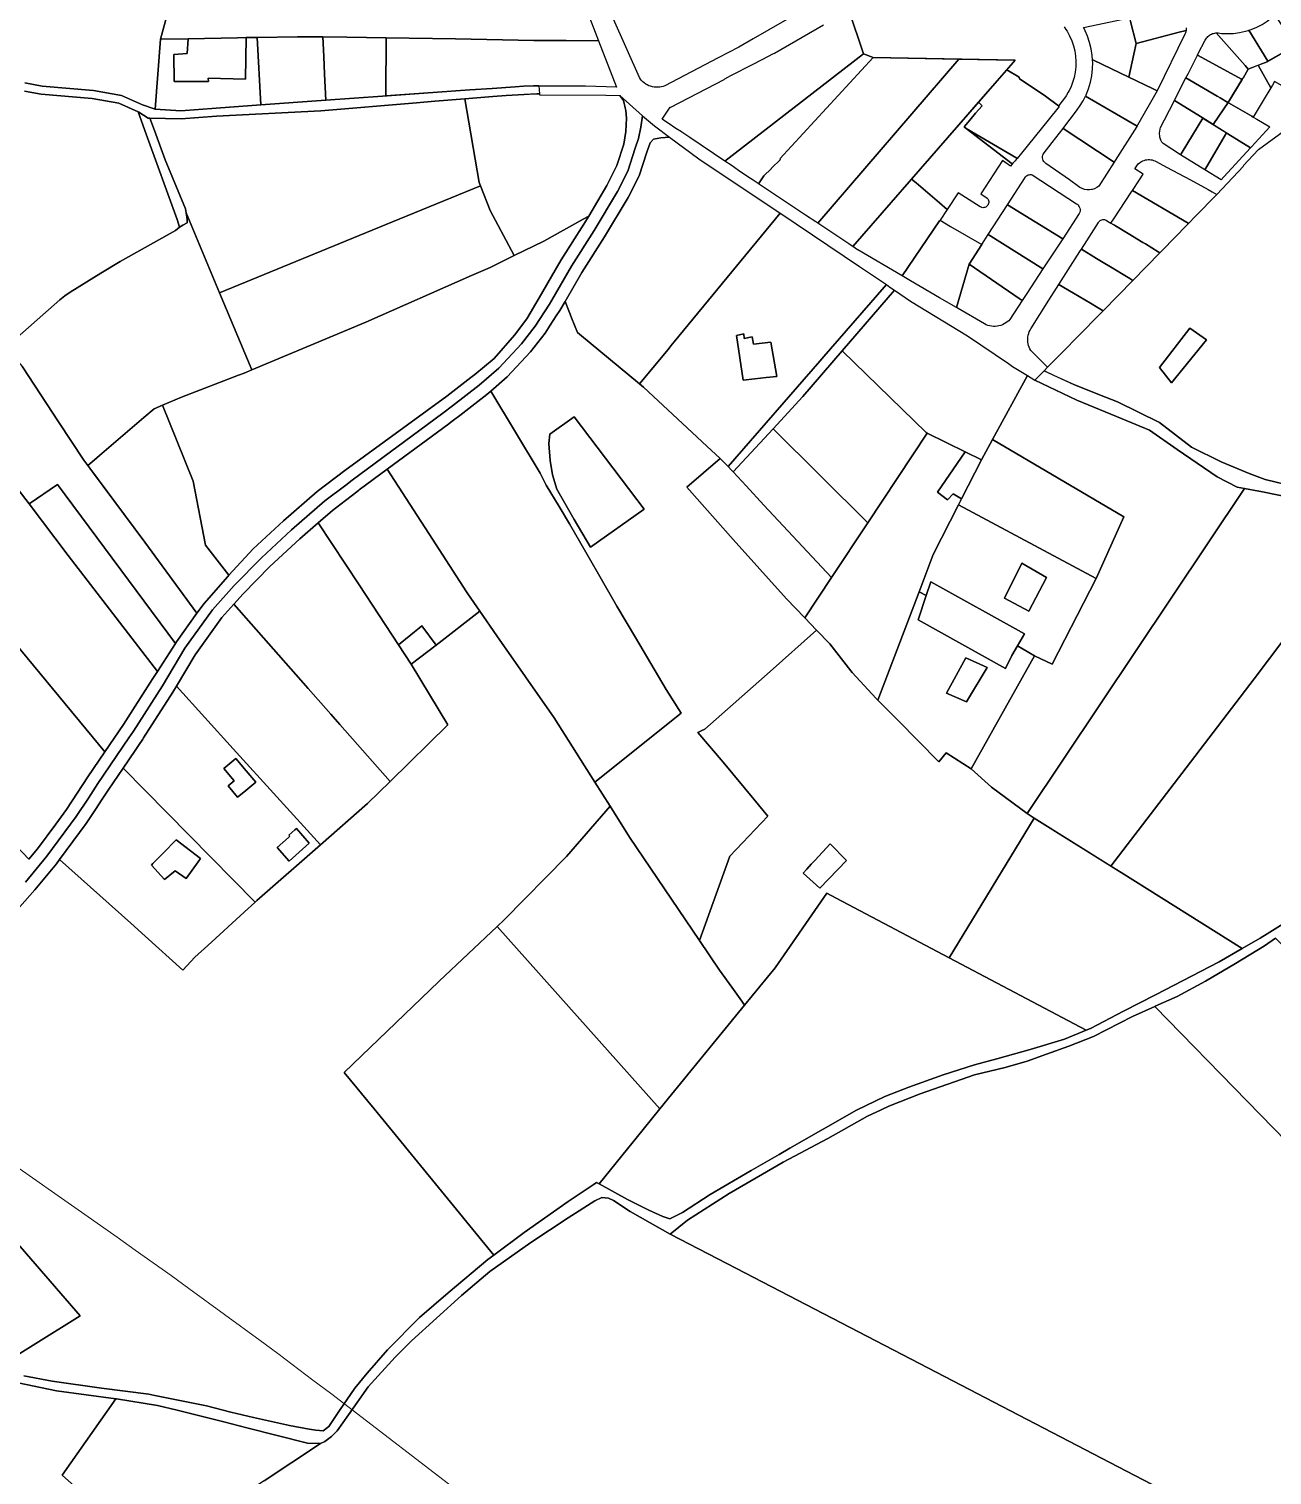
# Model space of a CAD drawing. Header units: metres. Extents: x 3 to 1027712, y 40 to 4430649.
# Drawn here: x 511666 to 512282, y 4411737 to 4412453 of the extents above; entities that cross this region are included whole.
import ezdxf

# ---------------------------------------------------------------- set-up
doc = ezdxf.new("R2010")
doc.units = ezdxf.units.M
doc.header["$MEASUREMENT"] = 0
doc.layers.add('A.ES.SDGC.CP.07003.cadastralparcel — CadastralParcel', color=1, linetype='Continuous')
doc.layers.add('Zonas_Interes_Minero_5_km', color=7, linetype='Continuous', lineweight=9, true_color=0xc0fac1)

msp = doc.modelspace()

# ---------------------------------------------------------------- linework, layer by layer
at = {"layer": 'A.ES.SDGC.CP.07003.cadastralparcel — CadastralParcel', "color": 7, "linetype": 'Continuous', "flags": 128}
for points in [[(511739.36, 4412477.3), (511731.49, 4412448.03), (511728.85, 4412413.4), (511722.61, 4412415.47), (511712.08, 4412420.18), (511698.22, 4412422.68), (511672.89, 4412424.69), (511664.33, 4412426.34)], [(512049.57, 4412462.14), (512025.11, 4412448.15), (512017.93, 4412444.04), (512007.8, 4412438.75), (511981.39, 4412424.97), (511980.54, 4412424.66), (511979.67, 4412424.42), (511978.78, 4412424.27), (511977.88, 4412424.19), (511976.97, 4412424.19), (511976.07, 4412424.27), (511975.19, 4412424.43), (511974.31, 4412424.67), (511973.47, 4412424.98), (511972.65, 4412425.36), (511971.87, 4412425.82), (511971.13, 4412426.34), (511970.45, 4412426.93), (511969.81, 4412427.57), (511969.24, 4412428.26), (511968.73, 4412429.01), (511955.9, 4412457.86)], [(512072.51, 4412462.34), (512079.78, 4412440.75), (512011.07, 4412387.63), (512011.07, 4412387.63), (511993.72, 4412399.34), (511989.74, 4412401.97), (511989.61, 4412402.06), (511986.86, 4412403.87), (511982.97, 4412406.44), (511980.7, 4412407.94), (511980.05, 4412408.37), (511984.04, 4412414.27), (511984.31, 4412414.41), (512010.66, 4412428.11), (512011.11, 4412428.36), (512014.07, 4412430.03), (512025.11, 4412435.69), (512033.01, 4412439.74), (512034.55, 4412440.53), (512035.65, 4412441.09), (512060.02, 4412455.15)], [(512179.13, 4412454.15), (512180.02, 4412452.84), (512180.61, 4412451.96), (512181.89, 4412449.65), (512182.97, 4412447.24), (512183.82, 4412444.74), (512184.45, 4412442.17), (512184.85, 4412439.56), (512185.02, 4412436.92), (512185.01, 4412436.6), (512184.96, 4412434.28), (512184.66, 4412431.66), (512184.13, 4412429.07), (512183.38, 4412426.54), (512182.4, 4412424.08), (512181.65, 4412422.59), (512181.21, 4412421.72), (512180.09, 4412419.92), (512180.09, 4412419.92), (512179.82, 4412419.48), (512176.46, 4412415.23), (512176.33, 4412415.07), (512169.98, 4412419.83), (512166.32, 4412422.23), (512157.11, 4412428.37), (512156.88, 4412429.2), (512150.76, 4412432.89), (512154.92, 4412437.66), (512084.47, 4412439), (512079.78, 4412440.75), (512072.51, 4412462.34)], [(512239.66, 4412453.64), (512239.56, 4412452.37), (512238.92, 4412452.23), (512236.12, 4412451.49), (512214.92, 4412445.89), (512211.97, 4412456.78)], [(511664.33, 4412426.34), (511672.89, 4412424.69), (511698.22, 4412422.68), (511712.08, 4412420.18), (511722.61, 4412415.47), (511728.85, 4412413.4), (511741.55, 4412412.57), (511758.98, 4412413.91), (511781.18, 4412415.53), (511811.12, 4412417.71), (511813.31, 4412417.86), (511841.4, 4412419.83), (511866.39, 4412421.57), (511884.74, 4412422.87), (511895.77, 4412423.65), (511907.15, 4412424.39), (511911.4, 4412424.67), (511917.85, 4412424.93), (511918.85, 4412424.98), (511919.21, 4412420.98), (511917.93, 4412420.93), (511911.61, 4412420.67), (511902.76, 4412420.1), (511896.06, 4412419.66), (511882.31, 4412418.53), (511867.33, 4412417.3), (511858.39, 4412416.55), (511810.87, 4412412.57), (511759.24, 4412409.91), (511741.66, 4412408.56), (511726.18, 4412408.89), (511725.43, 4412408.9), (511722.99, 4412410.47), (511720.7, 4412411.95), (511720.34, 4412412.11), (511710.89, 4412416.33), (511697.71, 4412418.71), (511672.35, 4412420.72), (511664.12, 4412422.31)], [(511664.12, 4412422.31), (511672.35, 4412420.72), (511697.71, 4412418.71), (511710.89, 4412416.33), (511720.34, 4412412.11), (511724.35, 4412401.05), (511739.69, 4412358.73), (511740.94, 4412355), (511738.86, 4412353.34), (511711.45, 4412337.99), (511701.96, 4412332.1), (511686.81, 4412322.69), (511684.05, 4412320.97), (511681.69, 4412318.89), (511654.86, 4412295.26)], [(511666.24, 4412041.96), (511670.47, 4412047.09), (511679.55, 4412059.37), (511684.84, 4412066.53), (511695.5, 4412082.72), (511703.94, 4412095.16), (511713.11, 4412108.68), (511727.38, 4412130.92), (511729.92, 4412134.85), (511738.94, 4412148.81), (511739.48, 4412149.64), (511749.56, 4412163.72), (511753.06, 4412168.62), (511764.76, 4412181.94), (511765.3, 4412182.52), (511777.36, 4412195.57), (511792.45, 4412209.47), (511809.08, 4412224), (511822.78, 4412234.42), (511873.26, 4412271.18), (511885.28, 4412280.41), (511887.29, 4412281.96), (511896.72, 4412289.87), (511906.78, 4412301.42), (511912.94, 4412309.59), (511919.07, 4412320), (511927.03, 4412333.61), (511930.04, 4412338.75), (511941.23, 4412356.43), (511943.61, 4412360.39), (511952.66, 4412375.48), (511957.52, 4412385.54), (511961, 4412395.99), (511962.04, 4412402.38), (511962.42, 4412408.92), (511962.04, 4412412.69), (511960.9, 4412417.68), (511959.07, 4412420.21), (511970.2, 4412410.12), (511969.46, 4412404.39), (511968.33, 4412398.86), (511966.67, 4412394.03), (511963.04, 4412382.65), (511957.92, 4412372.57), (511946.34, 4412353.28), (511935.17, 4412335.63), (511925.32, 4412318.81), (511924.19, 4412316.87), (511917.17, 4412305.94), (511910.27, 4412297.11), (511899.1, 4412285.12), (511889.34, 4412276.75), (511876.2, 4412266.48), (511871.36, 4412262.9), (511826.38, 4412229.62), (511823.25, 4412227.24), (511812.88, 4412219.35), (511796.46, 4412205), (511781.54, 4412191.26), (511768.03, 4412177.46), (511757.21, 4412165.38), (511743.56, 4412146.41), (511732.49, 4412127.77), (511718.12, 4412105.37), (511715.81, 4412101.97), (511700.49, 4412079.38), (511695.78, 4412072.23), (511689.76, 4412063.09), (511675.2, 4412043.4), (511664.67, 4412030.61)], [(511664.67, 4412030.61), (511675.2, 4412043.4), (511689.76, 4412063.09), (511695.78, 4412072.23), (511700.49, 4412079.38), (511715.81, 4412101.97), (511718.12, 4412105.37), (511732.49, 4412127.77), (511743.56, 4412146.41), (511757.21, 4412165.38), (511768.03, 4412177.46), (511781.54, 4412191.26), (511796.46, 4412205), (511812.88, 4412219.35), (511823.25, 4412227.24), (511826.38, 4412229.62), (511871.36, 4412262.9), (511876.2, 4412266.48), (511889.34, 4412276.75), (511899.1, 4412285.12), (511910.27, 4412297.11), (511917.17, 4412305.94), (511924.19, 4412316.87), (511925.32, 4412318.81), (511935.17, 4412335.63), (511946.34, 4412353.28), (511957.92, 4412372.57), (511963.04, 4412382.65), (511966.67, 4412394.03), (511968.33, 4412398.86), (511969.46, 4412404.39), (511970.2, 4412410.12), (511976.27, 4412405.03), (511983.72, 4412399.54), (511979.31, 4412399.21), (511975.75, 4412398.53), (511974.05, 4412396.66), (511972.35, 4412392.08), (511968.61, 4412380.36), (511963.17, 4412369.66), (511951.44, 4412350.14), (511940.3, 4412332.51), (511931.92, 4412318.2), (511929.3, 4412313.74), (511927.56, 4412311.02), (511924.59, 4412306.39), (511922.07, 4412302.46), (511914.84, 4412293.21), (511903.26, 4412280.78), (511895.06, 4412273.76), (511893.14, 4412272.11), (511879.83, 4412261.7), (511876.65, 4412259.35), (511875.34, 4412258.38), (511874.31, 4412257.62), (511843.8, 4412235.04), (511829.98, 4412224.82), (511829.61, 4412224.54), (511826.63, 4412222.27), (511823.12, 4412219.6), (511816.67, 4412214.7), (511809.65, 4412208.56), (511800.47, 4412200.53), (511785.71, 4412186.95), (511772.41, 4412173.36), (511767.86, 4412168.28), (511761.89, 4412161.62), (511748.59, 4412143.11), (511739.4, 4412127.66), (511737.59, 4412124.61), (511723.13, 4412102.07), (511722.7, 4412101.43), (511720.57, 4412098.3), (511718.86, 4412095.77), (511712.96, 4412087.08), (511705.48, 4412076.05), (511702.57, 4412071.63), (511700.78, 4412068.91), (511699.59, 4412067.1), (511694.68, 4412059.65), (511681.52, 4412041.86), (511679.93, 4412039.71), (511669.22, 4412026.7), (511656.78, 4412012.82)], [(512293.86, 4412226.41), (512278.69, 4412229.9), (512270.76, 4412232.94), (512256.99, 4412238.77), (512242.28, 4412246), (512226.34, 4412258.18), (512205.57, 4412268.45), (512199.58, 4412270.82), (512184.33, 4412276.84), (512174.13, 4412281.52), (512169.3, 4412283.73), (512170.98, 4412285.52), (512179.97, 4412294.69), (512184.78, 4412299.6), (512198.46, 4412313.55), (512213.19, 4412328.58), (512226.6, 4412342.27), (512227.65, 4412343.35), (512240.14, 4412356.1), (512240.83, 4412356.81), (512244.26, 4412360.31), (512254.89, 4412371.15), (512268.01, 4412385.12), (512267.94, 4412385.25), (512275.52, 4412393.45), (512290.13, 4412404.08)], [(511654.86, 4412295.26), (511681.69, 4412318.89), (511684.05, 4412320.97), (511686.81, 4412322.69), (511701.96, 4412332.1), (511711.45, 4412337.99), (511738.86, 4412353.34), (511740.94, 4412355), (511742.59, 4412355.87), (511744.75, 4412357.01), (511744.75, 4412358.66), (511744.16, 4412362.1), (511760.74, 4412322.39), (511776.65, 4412284.28), (511772.86, 4412282.69), (511770.09, 4412281.63), (511741.87, 4412270.74), (511732.51, 4412266.77), (511728.34, 4412265), (511723.25, 4412260.63), (511695.49, 4412236.83), (511693.42, 4412239.61), (511680.97, 4412258.55), (511663.14, 4412285.69)], [(512291.93, 4412220.84), (512277.46, 4412223.87), (512264.85, 4412226.2), (512255.05, 4412231.33), (512235.21, 4412244.86), (512221.44, 4412254.42), (512207.9, 4412260.02), (512185.5, 4412269.34), (512164.64, 4412279.24), (512166.56, 4412281.08), (512169.3, 4412283.73), (512184.33, 4412276.84), (512199.58, 4412270.82), (512205.57, 4412268.45), (512226.34, 4412258.18), (512242.28, 4412246), (512256.99, 4412238.77), (512270.76, 4412232.94), (512278.69, 4412229.9), (512293.86, 4412226.41)], [(512300.38, 4412017.88), (512279.78, 4412004.93), (512276.26, 4412002.88), (512267.43, 4411997.74), (512207.46, 4412035.29), (512202.26, 4412038.55), (512239.59, 4412087.18), (512273.37, 4412131.2), (512310.25, 4412180.22)], [(511656.78, 4412012.82), (511669.22, 4412026.7), (511679.93, 4412039.71), (511681.52, 4412041.86), (511716.86, 4412010.26), (511723.96, 4412003.82), (511742.48, 4411987.03), (511748.5, 4411993.46), (511754.85, 4411999.23), (511774.93, 4412017.5), (511776.35, 4412018.78), (511778.37, 4412020.62), (511779.25, 4412021.43), (511810.79, 4412049.08), (511834.04, 4412069.48), (511845.21, 4412080.42), (511873.86, 4412108.47), (511855.69, 4412138.49), (511868.01, 4412147.98), (511889.73, 4412164.72), (511898.15, 4412152.62), (511926.45, 4412111.91), (511946.63, 4412080.07), (511954.18, 4412068.16), (511932.66, 4412043.31), (511901.74, 4412011.9), (511898.2, 4412008.56), (511869.53, 4411981.5), (511869.4, 4411981.38), (511822.55, 4411936.35), (511837.36, 4411918.29), (511896.66, 4411845.93), (511893.65, 4411843.69), (511873.98, 4411827.27), (511859.87, 4411815.02), (511844, 4411798.93), (511833.82, 4411787.37), (511827.81, 4411779.97), (511820.17, 4411768.87), (511814.85, 4411761.01), (511812.07, 4411758.93), (511808.37, 4411759.16), (511805.13, 4411759.62), (511795.41, 4411761.47), (511777.6, 4411765.4), (511766.37, 4411768.18), (511754.23, 4411771.18), (511728.66, 4411776.39), (511725.63, 4411777.01), (511702.26, 4411780.02), (511677.73, 4411783.48), (511663.79, 4411786.12)], [(511663.79, 4411786.12), (511677.73, 4411783.48), (511702.26, 4411780.02), (511725.63, 4411777.01), (511728.66, 4411776.39), (511754.23, 4411771.18), (511766.37, 4411768.18), (511777.6, 4411765.4), (511795.41, 4411761.47), (511805.13, 4411759.62), (511808.37, 4411759.16), (511812.07, 4411758.93), (511814.85, 4411761.01), (511820.17, 4411768.87), (511827.81, 4411779.97), (511833.82, 4411787.37), (511844, 4411798.93), (511859.87, 4411815.02), (511873.98, 4411827.27), (511893.65, 4411843.69), (511896.66, 4411845.93), (511911.7, 4411857.1), (511933.45, 4411872.36), (511945.85, 4411880.69), (511947.56, 4411881.84), (511948.8, 4411881.16), (511962.83, 4411873.51), (511973.47, 4411868.2), (511980.41, 4411864.96), (511983.88, 4411863.8), (511990.13, 4411867.04), (512003.78, 4411875.83), (512024.09, 4411887.75), (512037.95, 4411895.76), (512043.3, 4411898.85), (512076.31, 4411917.66), (512090.34, 4411924.51), (512102.24, 4411929.07), (512119.2, 4411935.1), (512134.69, 4411940.15), (512145.8, 4411943.01), (512162.37, 4411947.72), (512179.27, 4411952.8), (512190.07, 4411957.24), (512192.22, 4411958.12), (512208.65, 4411966.67), (512224.39, 4411974.77), (512255.95, 4411991.06), (512267.43, 4411997.74), (512276.26, 4412002.88), (512279.78, 4412004.93), (512300.38, 4412017.88)], [(512283.87, 4412002.79), (512278.37, 4411999.08), (512264.02, 4411990.28), (512249.18, 4411981.48), (512235.16, 4411973.99), (512224.24, 4411969.1), (512224.14, 4411969.06), (512212.98, 4411964.05), (512193.65, 4411954.2), (512181.43, 4411949.32), (512170.5, 4411945.41), (512160.88, 4411941.99), (512149.96, 4411938.73), (512134.79, 4411935.14), (512107.79, 4411925.8), (512092.3, 4411919.61), (512088.56, 4411917.88), (512081.7, 4411914.72), (512062.14, 4411903.64), (512039.96, 4411891.91), (512013.13, 4411876.35), (511992.58, 4411863.15), (511983.94, 4411856.31), (511964.21, 4411867.55), (511955.98, 4411872.89), (511953.38, 4411874.03), (511950.11, 4411874.36), (511946.69, 4411872.73), (511933.48, 4411864.42), (511914.91, 4411852.2), (511894.68, 4411837.7), (511880.66, 4411825.97), (511855.8, 4411803.38), (511848.79, 4411796.37), (511847.81, 4411795.4), (511834.44, 4411780.74), (511824.66, 4411766.72), (511819.05, 4411758.81), (511816.28, 4411756.05), (511812.86, 4411753.6), (511810.74, 4411752.62), (511804.38, 4411752.79), (511774.21, 4411760.44), (511762.86, 4411763.29), (511739.81, 4411769.08), (511729.92, 4411771.4), (511709.7, 4411774.66), (511709.37, 4411774.71), (511680.03, 4411778.73), (511656.96, 4411783.48)], [(511782.82, 4411734.17), (511809.7, 4411751.94), (511810.74, 4411752.62), (511812.86, 4411753.6), (511816.28, 4411756.05), (511819.05, 4411758.81), (511824.66, 4411766.72), (511834.44, 4411780.74), (511847.81, 4411795.4), (511848.79, 4411796.37), (511855.8, 4411803.38), (511880.66, 4411825.97), (511894.68, 4411837.7), (511914.91, 4411852.2), (511933.48, 4411864.42), (511946.69, 4411872.73), (511950.11, 4411874.36), (511953.38, 4411874.03), (511955.98, 4411872.89), (511964.21, 4411867.55), (511983.94, 4411856.31), (512016.84, 4411839.23), (512107.51, 4411792.16), (512271.66, 4411706.93)], [(511648.96, 4411789.22), (511691.69, 4411815.81), (511652.37, 4411861.28)]]:
    msp.add_lwpolyline(points, dxfattribs=at)
for points in [[(511941.04, 4412466.31), (511942.29, 4412463.1), (511948.48, 4412447.28), (511932.38, 4412447.35), (511916.51, 4412447.41), (511877.61, 4412448.11), (511843.3, 4412448.73), (511823.82, 4412449.08), (511811.95, 4412449.16), (511799.34, 4412449.25), (511779.37, 4412448.89), (511773.99, 4412448.79), (511769.69, 4412448.71), (511745.15, 4412448.27), (511731.49, 4412448.03), (511739.36, 4412477.3), (511740.2, 4412480.41), (511779.79, 4412476.76), (511810.72, 4412475.23), (511909, 4412468.5), (511930.16, 4412467.05), (511941.04, 4412466.31)], [(512211.97, 4412456.78), (512214.92, 4412445.89), (512213.73, 4412440.57), (512211.17, 4412429.17), (512193.71, 4412437.57), (512193.23, 4412437.8), (512193.1, 4412439.89), (512192.6, 4412443.18), (512191.81, 4412446.41), (512190.74, 4412449.56), (512189.57, 4412452.22), (512189.4, 4412452.6), (512188.79, 4412453.72), (512211.48, 4412458.58), (512211.97, 4412456.78)], [(512292.19, 4412446.93), (512294.19, 4412445.01), (512280.02, 4412437.05), (512270.71, 4412452.48), (512271.79, 4412452.82), (512274.57, 4412453.97), (512277.22, 4412455.35), (512279.75, 4412456.96), (512282.14, 4412458.79), (512283.49, 4412460.02), (512291.69, 4412447.75), (512292.19, 4412446.93)], [(511741.55, 4412412.57), (511728.85, 4412413.4), (511731.49, 4412448.03), (511745.15, 4412448.27), (511744.71, 4412440.93), (511738.03, 4412440.48), (511738.26, 4412427.14), (511755.23, 4412427.14), (511755.12, 4412428.72), (511773.67, 4412428.27), (511773.99, 4412448.79), (511779.37, 4412448.89), (511781.18, 4412415.53), (511758.98, 4412413.91), (511741.55, 4412412.57)], [(511773.99, 4412448.79), (511773.67, 4412428.27), (511755.12, 4412428.72), (511755.23, 4412427.14), (511738.26, 4412427.14), (511738.03, 4412440.48), (511744.71, 4412440.93), (511745.15, 4412448.27), (511769.69, 4412448.71), (511773.99, 4412448.79)], [(511781.18, 4412415.53), (511779.37, 4412448.89), (511799.34, 4412449.25), (511811.95, 4412449.16), (511812.37, 4412439.46), (511812.75, 4412430.68), (511813.31, 4412417.86), (511811.12, 4412417.71), (511781.18, 4412415.53)], [(511843.07, 4412421.11), (511843.07, 4412419.95), (511841.4, 4412419.83), (511813.31, 4412417.86), (511812.75, 4412430.68), (511812.37, 4412439.46), (511811.95, 4412449.16), (511823.82, 4412449.08), (511843.3, 4412448.73), (511843.07, 4412421.11)], [(511918.85, 4412424.98), (511917.85, 4412424.93), (511916.23, 4412424.87), (511911.4, 4412424.67), (511907.15, 4412424.39), (511895.77, 4412423.65), (511884.74, 4412422.87), (511866.39, 4412421.57), (511843.07, 4412419.95), (511843.07, 4412421.11), (511843.3, 4412448.73), (511877.61, 4412448.11), (511916.51, 4412447.41), (511932.38, 4412447.35), (511948.48, 4412447.28), (511957.47, 4412424.3), (511941.99, 4412424.81), (511918.87, 4412424.81), (511918.85, 4412424.98)], [(512238.92, 4412452.23), (512239.56, 4412452.37), (512239.25, 4412451.13), (512239.01, 4412450.47), (512225.2, 4412422.42), (512222.86, 4412423.55), (512211.17, 4412429.17), (512213.73, 4412440.57), (512214.92, 4412445.89), (512236.12, 4412451.49), (512238.92, 4412452.23)], [(512245.62, 4412440.87), (512249.04, 4412447.56), (512249.32, 4412448.04), (512249.62, 4412448.49), (512249.97, 4412448.92), (512250.35, 4412449.32), (512250.77, 4412449.68), (512251.21, 4412450.01), (512251.67, 4412450.3), (512252.16, 4412450.54), (512252.67, 4412450.75), (512253.21, 4412450.91), (512253.74, 4412451.03), (512254.28, 4412451.1), (512254.53, 4412451.11), (512256.98, 4412448.34), (512268.8, 4412434.95), (512270.41, 4412433.13), (512267.78, 4412428.74), (512267.76, 4412428.71), (512267.34, 4412428.03), (512245.27, 4412440.17), (512245.62, 4412440.87)], [(512270.41, 4412433.13), (512268.8, 4412434.95), (512256.98, 4412448.34), (512254.53, 4412451.11), (512254.84, 4412451.12), (512255.39, 4412451.1), (512257.05, 4412450.88), (512260.04, 4412450.75), (512263.03, 4412450.88), (512266.02, 4412451.27), (512268.94, 4412451.92), (512269.7, 4412452.16), (512270.38, 4412452.38), (512270.71, 4412452.48), (512280.02, 4412437.05), (512279.69, 4412436.87), (512270.41, 4412433.13)], [(512027.69, 4412376.46), (512027.59, 4412376.52), (512025.11, 4412378.17), (512022.49, 4412379.91), (512017.91, 4412383.01), (512014.14, 4412385.55), (512011.07, 4412387.63), (512079.78, 4412440.75), (512084.47, 4412439), (512038.27, 4412388.81), (512038.62, 4412388.41), (512034.23, 4412384.17), (512033.99, 4412383.89), (512030.36, 4412380.43), (512027.69, 4412376.46)], [(512254.92, 4412419.84), (512239.47, 4412428.82), (512240.71, 4412431.25), (512245.27, 4412440.17), (512267.34, 4412428.03), (512260.47, 4412416.61), (512260.34, 4412416.68), (512256.43, 4412418.96), (512255.34, 4412419.6), (512254.92, 4412419.84)], [(512279.69, 4412436.87), (512294.19, 4412445.01), (512303.42, 4412436.16), (512293.81, 4412425.51), (512293.36, 4412425.2), (512292.88, 4412424.93), (512292.39, 4412424.7), (512291.87, 4412424.52), (512291.35, 4412424.38), (512290.81, 4412424.28), (512290.27, 4412424.23), (512289.72, 4412424.23), (512289.18, 4412424.27), (512288.64, 4412424.36), (512288.11, 4412424.49), (512287.59, 4412424.67), (512287.1, 4412424.89), (512283.42, 4412427.01), (512282.34, 4412425.23), (512281.55, 4412423.91), (512275.46, 4412434.78), (512275.29, 4412435.09), (512279.69, 4412436.87)], [(512125.66, 4412438.22), (512127, 4412438.19), (512057.14, 4412356.86), (512056.17, 4412357.5), (512054.41, 4412358.67), (512053.34, 4412359.38), (512051.03, 4412360.92), (512029.72, 4412375.1), (512027.69, 4412376.46), (512030.36, 4412380.43), (512033.99, 4412383.89), (512034.23, 4412384.17), (512038.62, 4412388.41), (512038.27, 4412388.81), (512084.47, 4412439), (512118.82, 4412438.35), (512121.23, 4412438.3), (512123.01, 4412438.27), (512125.66, 4412438.22)], [(512127, 4412438.19), (512154.92, 4412437.66), (512074.41, 4412345.37), (512073.71, 4412345.83), (512072.48, 4412346.65), (512071.06, 4412347.6), (512057.14, 4412356.86), (512127, 4412438.19)], [(512176.33, 4412415.07), (512176.77, 4412414.74), (512171.32, 4412407.91), (512158.01, 4412391.59), (512155.9, 4412388.93), (512155.73, 4412389.03), (512130.67, 4412403.78), (512129.59, 4412404.61), (512132.45, 4412407.96), (512135.33, 4412411.35), (512138.51, 4412414.96), (512136.69, 4412416.77), (512150.76, 4412432.89), (512156.88, 4412429.2), (512157.11, 4412428.37), (512166.32, 4412422.23), (512169.98, 4412419.83), (512176.33, 4412415.07)], [(512189.79, 4412419.87), (512189.87, 4412420.03), (512190.02, 4412420.32), (512190.06, 4412420.41), (512191.27, 4412423.51), (512192.21, 4412426.69), (512192.86, 4412429.95), (512193.23, 4412433.26), (512193.31, 4412436.58), (512193.26, 4412437.37), (512193.23, 4412437.8), (512193.71, 4412437.57), (512211.17, 4412429.17), (512222.86, 4412423.55), (512225.2, 4412422.42), (512215.49, 4412405.36), (512215.38, 4412405.17), (512215.28, 4412404.99), (512189.72, 4412419.72), (512189.79, 4412419.87)], [(512270.41, 4412433.13), (512275.29, 4412435.09), (512275.46, 4412434.78), (512281.55, 4412423.91), (512277.76, 4412417.66), (512272.79, 4412409.45), (512272.08, 4412409.86), (512269.89, 4412411.14), (512260.59, 4412416.54), (512260.47, 4412416.61), (512267.76, 4412428.71), (512267.78, 4412428.74), (512270.41, 4412433.13)], [(512252.97, 4412405.73), (512247.48, 4412409.16), (512233.78, 4412417.7), (512234.04, 4412418.22), (512239.47, 4412428.82), (512254.92, 4412419.84), (512255.34, 4412419.6), (512256.43, 4412418.96), (512260.34, 4412416.68), (512260.44, 4412416.63), (512253.36, 4412406.29), (512252.97, 4412405.73)], [(511726.18, 4412408.89), (511741.66, 4412408.56), (511759.24, 4412409.91), (511810.87, 4412412.57), (511858.39, 4412416.55), (511867.33, 4412417.3), (511882.31, 4412418.53), (511889.35, 4412377.01), (511889.95, 4412375.47), (511842.79, 4412356.09), (511760.74, 4412322.39), (511744.16, 4412362.1), (511743.84, 4412363.94), (511733.83, 4412388.32), (511728.54, 4412402.75), (511726.18, 4412408.89)], [(511916.68, 4412420.88), (511917.93, 4412420.93), (511919.21, 4412420.98), (511919.26, 4412420.47), (511952.08, 4412420.26), (511952.1, 4412420.26), (511959.07, 4412420.21), (511960.9, 4412417.68), (511961.74, 4412413.99), (511962.04, 4412412.69), (511962.42, 4412408.92), (511962.04, 4412402.38), (511961, 4412395.99), (511957.52, 4412385.54), (511952.66, 4412375.48), (511943.61, 4412360.39), (511940.81, 4412358.83), (511921.39, 4412348.02), (511906.76, 4412340.84), (511894.76, 4412363.16), (511889.95, 4412375.47), (511889.35, 4412377.01), (511882.31, 4412418.53), (511896.06, 4412419.66), (511902.76, 4412420.1), (511911.61, 4412420.67), (511916.68, 4412420.88)], [(512215.28, 4412404.99), (512215.16, 4412404.77), (512204.42, 4412387.95), (512203.93, 4412387.17), (512178.62, 4412403.86), (512179.47, 4412404.96), (512179.48, 4412404.97), (512184.87, 4412411.93), (512185.69, 4412413.04), (512186.84, 4412414.6), (512188.58, 4412417.44), (512189.6, 4412419.48), (512189.72, 4412419.72), (512215.28, 4412404.99)], [(511720.34, 4412412.11), (511720.7, 4412411.95), (511722.99, 4412410.47), (511725.43, 4412408.9), (511726.18, 4412408.89), (511728.54, 4412402.75), (511733.83, 4412388.32), (511743.84, 4412363.94), (511744.16, 4412362.1), (511744.75, 4412358.66), (511744.75, 4412357.01), (511742.59, 4412355.87), (511740.94, 4412355), (511739.69, 4412358.73), (511724.35, 4412401.05), (511720.34, 4412412.11)], [(512153.76, 4412386.54), (512152.66, 4412385.14), (512148.62, 4412388.01), (512137.92, 4412371.39), (512141, 4412369.35), (512141.3, 4412368.99), (512141.54, 4412368.57), (512141.71, 4412368.13), (512141.8, 4412367.66), (512141.8, 4412367.18), (512141.73, 4412366.71), (512141.58, 4412366.26), (512141.35, 4412365.84), (512141.06, 4412365.47), (512140.71, 4412365.15), (512140.31, 4412364.89), (512139.87, 4412364.71), (512139.4, 4412364.6), (512138.93, 4412364.57), (512138.46, 4412364.62), (512138, 4412364.76), (512137.57, 4412364.96), (512126.72, 4412371.92), (512121.23, 4412363.69), (512117.47, 4412366.9), (512105.83, 4412376.88), (512103.53, 4412378.76), (512130.33, 4412409.47), (512136.69, 4412416.77), (512138.51, 4412414.96), (512135.33, 4412411.35), (512132.45, 4412407.96), (512129.59, 4412404.61), (512130.67, 4412403.78), (512153.45, 4412386.22), (512153.76, 4412386.54)], [(512226.94, 4412404.33), (512228.84, 4412408.04), (512233.78, 4412417.7), (512247.48, 4412409.16), (512247.86, 4412408.92), (512237.6, 4412392.12), (512236.78, 4412390.78), (512228.26, 4412396.33), (512227.64, 4412397.06), (512227.14, 4412398.02), (512226.79, 4412398.93), (512226.64, 4412399.55), (512226.51, 4412400.28), (512226.45, 4412400.94), (512226.44, 4412401.66), (512226.49, 4412402.36), (512226.74, 4412403.64), (512226.94, 4412404.33)], [(512260.47, 4412416.61), (512260.59, 4412416.54), (512269.89, 4412411.14), (512272.08, 4412409.86), (512272.79, 4412409.45), (512274.58, 4412408.4), (512281.03, 4412404.64), (512271.99, 4412394.79), (512271.45, 4412394.2), (512260.22, 4412401.21), (512253.67, 4412405.3), (512252.97, 4412405.73), (512253.36, 4412406.29), (512260.44, 4412416.63), (512260.47, 4412416.61)], [(512181.76, 4412378.29), (512170.06, 4412386.52), (512169.56, 4412386.94), (512169.15, 4412387.43), (512168.82, 4412387.99), (512168.6, 4412388.6), (512168.48, 4412389.23), (512168.47, 4412389.87), (512168.56, 4412390.51), (512168.77, 4412391.12), (512173.2, 4412396.84), (512178.62, 4412403.86), (512203.93, 4412387.17), (512196.34, 4412375.27), (512195.33, 4412374.53), (512194.22, 4412373.96), (512193.03, 4412373.58), (512192.69, 4412373.51), (512191.79, 4412373.39), (512190.54, 4412373.4), (512189.31, 4412373.61), (512188.13, 4412374.02), (512187.01, 4412374.59), (512186.27, 4412375.12), (512181.76, 4412378.29)], [(512237.6, 4412392.12), (512247.86, 4412408.92), (512259.57, 4412401.61), (512253.86, 4412391.82), (512249.84, 4412384.93), (512248.92, 4412383.37), (512236.78, 4412390.78), (512237.6, 4412392.12)], [(511933.79, 4412313.51), (511931.92, 4412318.2), (511940.3, 4412332.51), (511951.44, 4412350.14), (511963.17, 4412369.66), (511968.61, 4412380.36), (511972.35, 4412392.08), (511974.05, 4412396.66), (511975.75, 4412398.53), (511979.31, 4412399.21), (511983.72, 4412399.54), (511998.21, 4412388.83), (512038.54, 4412361.81), (511985.99, 4412298.13), (511984.37, 4412296.17), (511982.91, 4412294.4), (511968.79, 4412277.31), (511939.03, 4412302), (511938.03, 4412302.83), (511935.17, 4412310.05), (511934.47, 4412311.81), (511933.79, 4412313.51)], [(512155.73, 4412389.03), (512155.9, 4412388.93), (512155.47, 4412388.39), (512154.97, 4412387.76), (512153.76, 4412386.54), (512153.45, 4412386.22), (512130.67, 4412403.78), (512155.73, 4412389.03)], [(512249.84, 4412384.93), (512253.86, 4412391.82), (512259.57, 4412401.61), (512260.22, 4412401.21), (512271.45, 4412394.2), (512258.35, 4412379.93), (512256.99, 4412378.44), (512248.92, 4412383.37), (512249.84, 4412384.93)], [(512240.67, 4412356.9), (512213.01, 4412373.12), (512216.43, 4412378.29), (512218.31, 4412381.13), (512214.15, 4412383.86), (512215.44, 4412385.84), (512215.92, 4412386.33), (512216.43, 4412386.77), (512216.98, 4412387.16), (512217.56, 4412387.5), (512218.17, 4412387.79), (512218.81, 4412388.02), (512219.47, 4412388.2), (512220.14, 4412388.31), (512220.8, 4412388.37), (512221.47, 4412388.37), (512222.16, 4412388.31), (512222.82, 4412388.19), (512223.47, 4412388.01), (512224.09, 4412387.77), (512224.71, 4412387.48), (512229.91, 4412384.67), (512241.7, 4412378.29), (512250.49, 4412373.53), (512252.56, 4412372.41), (512254.89, 4412371.15), (512244.26, 4412360.31), (512240.83, 4412356.81), (512240.67, 4412356.9)], [(511776.65, 4412284.28), (511760.74, 4412322.39), (511842.79, 4412356.09), (511889.95, 4412375.47), (511894.76, 4412363.16), (511906.76, 4412340.84), (511894.84, 4412334.98), (511885.63, 4412330.94), (511833.23, 4412307.87), (511776.65, 4412284.28)], [(512105.83, 4412376.88), (512117.47, 4412366.9), (512121.23, 4412363.69), (512117.69, 4412358.37), (512117.47, 4412358.05), (512098.97, 4412330.81), (512076.96, 4412343.67), (512076.83, 4412343.76), (512074.41, 4412345.37), (512103.53, 4412378.76), (512105.83, 4412376.88)], [(512151.04, 4412366.04), (512159.78, 4412379.55), (512160.09, 4412379.96), (512160.46, 4412380.31), (512160.89, 4412380.59), (512161.36, 4412380.8), (512161.85, 4412380.92), (512162.36, 4412380.97), (512162.87, 4412380.93), (512163.36, 4412380.8), (512185.37, 4412366.51), (512185.9, 4412366.08), (512186.35, 4412365.57), (512186.69, 4412364.98), (512186.92, 4412364.34), (512187.04, 4412363.66), (512187.03, 4412362.98), (512186.89, 4412362.31), (512186.64, 4412361.68), (512178.48, 4412349.22), (512151.04, 4412366.04)], [(512212.64, 4412372.55), (512213.01, 4412373.12), (512240.67, 4412356.9), (512240.83, 4412356.81), (512240.14, 4412356.1), (512227.65, 4412343.35), (512226.6, 4412342.27), (512225.77, 4412342.77), (512219.45, 4412346.6), (512218.19, 4412347.36), (512210.88, 4412351.79), (512204.58, 4412355.61), (512204.06, 4412355.91), (512203.44, 4412356.29), (512202.34, 4412356.96), (512203.76, 4412359.11), (512212.54, 4412372.41), (512212.64, 4412372.55)], [(511970.78, 4412275.66), (511968.79, 4412277.31), (511982.91, 4412294.4), (511984.37, 4412296.17), (511985.99, 4412298.13), (512038.54, 4412361.81), (512038.74, 4412361.67), (512077.85, 4412335.46), (512091.08, 4412326.48), (512063.35, 4412294.62), (512060.13, 4412290.92), (512058.05, 4412288.53), (512012.69, 4412236.41), (512010.56, 4412238.56), (512008.83, 4412240.31), (512002.15, 4412246.52), (511970.78, 4412275.66)], [(512141.49, 4412351.29), (512151.04, 4412366.04), (512178.48, 4412349.22), (512168.68, 4412334.24), (512141.49, 4412351.29)], [(511739.7, 4412248.87), (511732.51, 4412266.77), (511741.87, 4412270.74), (511770.09, 4412281.63), (511772.86, 4412282.69), (511776.65, 4412284.28), (511833.23, 4412307.87), (511885.63, 4412330.94), (511894.84, 4412334.98), (511906.76, 4412340.84), (511921.39, 4412348.02), (511940.81, 4412358.83), (511943.61, 4412360.39), (511941.23, 4412356.43), (511930.04, 4412338.75), (511927.03, 4412333.61), (511919.07, 4412320), (511912.94, 4412309.59), (511906.78, 4412301.42), (511896.72, 4412289.87), (511887.29, 4412281.96), (511885.28, 4412280.41), (511873.26, 4412271.18), (511822.78, 4412234.42), (511809.08, 4412224), (511792.45, 4412209.47), (511777.36, 4412195.57), (511765.3, 4412182.52), (511753.7, 4412197.44), (511747.61, 4412229.19), (511739.7, 4412248.87)], [(512117.69, 4412358.37), (512122.89, 4412355.34), (512138.31, 4412346.37), (512132.03, 4412336.67), (512125.82, 4412315.12), (512117.47, 4412320), (512103.13, 4412328.38), (512098.97, 4412330.81), (512117.47, 4412358.05), (512117.69, 4412358.37)], [(512200.62, 4412357.97), (512202.34, 4412356.96), (512203.44, 4412356.29), (512204.06, 4412355.91), (512204.58, 4412355.61), (512210.88, 4412351.79), (512218.19, 4412347.36), (512219.45, 4412346.6), (512225.77, 4412342.77), (512226.6, 4412342.27), (512213.19, 4412328.58), (512211.78, 4412329.44), (512207.52, 4412332.03), (512205.46, 4412333.28), (512195.27, 4412339.47), (512187.76, 4412344.04), (512190.34, 4412348.1), (512192.76, 4412351.87), (512196.16, 4412357.2), (512196.43, 4412357.59), (512196.72, 4412357.94), (512197.04, 4412358.23), (512197.41, 4412358.47), (512197.83, 4412358.63), (512198.26, 4412358.73), (512198.71, 4412358.75), (512199.15, 4412358.7), (512199.57, 4412358.57), (512199.96, 4412358.37), (512200.62, 4412357.97)], [(512138.31, 4412346.37), (512141.49, 4412351.29), (512168.68, 4412334.24), (512160.75, 4412322.12), (512158.43, 4412318.57), (512156.96, 4412319.58), (512132.03, 4412336.67), (512138.31, 4412346.37)], [(512187, 4412342.86), (512187.76, 4412344.04), (512195.27, 4412339.47), (512205.46, 4412333.28), (512207.52, 4412332.03), (512211.78, 4412329.44), (512213.19, 4412328.58), (512198.46, 4412313.55), (512196.09, 4412314.95), (512192.22, 4412317.25), (512183.84, 4412322.22), (512178.97, 4412325.11), (512176.59, 4412326.51), (512187, 4412342.86)], [(512132.03, 4412336.67), (512156.96, 4412319.58), (512158.43, 4412318.57), (512152.34, 4412309.27), (512151.69, 4412308.61), (512150.99, 4412308.01), (512150.25, 4412307.48), (512149.45, 4412307.01), (512148.63, 4412306.62), (512147.76, 4412306.3), (512146.88, 4412306.06), (512145.97, 4412305.89), (512145.06, 4412305.81), (512144.14, 4412305.8), (512143.22, 4412305.88), (512142.32, 4412306.04), (512141.43, 4412306.27), (512140.57, 4412306.59), (512139.74, 4412306.98), (512126.74, 4412314.58), (512125.82, 4412315.12), (512132.03, 4412336.67)], [(512014.32, 4412234.66), (512012.69, 4412236.41), (512058.05, 4412288.53), (512060.13, 4412290.92), (512063.35, 4412294.62), (512091.08, 4412326.48), (512092.84, 4412325.29), (512095.05, 4412323.79), (512069.14, 4412293.61), (512049.72, 4412271), (512035.03, 4412255.14), (512015.2, 4412233.72), (512014.32, 4412234.66)], [(512176.59, 4412326.51), (512178.97, 4412325.11), (512183.84, 4412322.22), (512192.22, 4412317.25), (512196.09, 4412314.95), (512198.46, 4412313.55), (512184.78, 4412299.6), (512179.97, 4412294.69), (512170.98, 4412285.52), (512165.64, 4412290.89), (512162.66, 4412293.87), (512162.23, 4412294.63), (512162.2, 4412294.69), (512161.86, 4412295.43), (512161.58, 4412296.25), (512161.34, 4412297.1), (512161.2, 4412297.96), (512161.12, 4412298.83), (512161.12, 4412299.71), (512161.2, 4412300.58), (512161.32, 4412301.21), (512161.36, 4412301.44), (512161.59, 4412302.29), (512161.89, 4412303.11), (512162.26, 4412303.9), (512162.69, 4412304.66), (512171.65, 4412318.73), (512176.59, 4412326.51)], [(511919.52, 4412233.13), (511895.06, 4412273.76), (511903.26, 4412280.78), (511914.84, 4412293.21), (511922.07, 4412302.46), (511924.59, 4412306.39), (511927.56, 4412311.02), (511929.3, 4412313.74), (511931.92, 4412318.2), (511933.79, 4412313.51), (511934.47, 4412311.81), (511935.17, 4412310.05), (511938.03, 4412302.83), (511939.03, 4412302), (511968.79, 4412277.31), (511970.78, 4412275.66), (512002.15, 4412246.52), (512008.83, 4412240.31), (511992.21, 4412226.22), (512015.13, 4412200.29), (512041.58, 4412170.85), (512050.62, 4412161.45), (512056.55, 4412155.3), (512033.55, 4412134.94), (512001.21, 4412106.29), (511999.32, 4412105.48), (511997.67, 4412104.77), (512010.24, 4412090.05), (512025.4, 4412071.74), (512032.34, 4412063.21), (512013.53, 4412043.52), (511998.56, 4412001.62), (511963.9, 4412052.83), (511954.18, 4412068.16), (511946.63, 4412080.07), (511989.42, 4412114.23), (511982.04, 4412126), (511966.78, 4412151.76), (511957.49, 4412167.18), (511947.79, 4412184.3), (511945.37, 4412188.48), (511934.11, 4412207.96), (511928.92, 4412216.59), (511922.53, 4412227.24), (511919.52, 4412233.13)], [(512110.79, 4412253.22), (512069.14, 4412293.61), (512095.05, 4412323.79), (512103.12, 4412318.31), (512131.26, 4412301.15), (512151.56, 4412287.35), (512153.66, 4412285.91), (512156.12, 4412284.41), (512161.03, 4412281.43), (512143.64, 4412249.72), (512138.2, 4412239.77), (512130.09, 4412243.74), (512111.37, 4412252.94), (512110.79, 4412253.22)], [(511660.98, 4412225.06), (511610.27, 4412291.92), (511628.84, 4412305.84), (511637.98, 4412312.69), (511648.23, 4412302.91), (511654.86, 4412295.26), (511663.14, 4412285.69), (511680.97, 4412258.55), (511693.42, 4412239.61), (511695.49, 4412236.83), (511723.76, 4412198.96), (511749.56, 4412163.72), (511739.48, 4412149.64), (511738.94, 4412148.81), (511680.45, 4412227.44), (511666.34, 4412218), (511660.98, 4412225.06)], [(512249.67, 4412299.18), (512232.4, 4412277.9), (512226.37, 4412285.39), (512241.37, 4412304.94), (512249.67, 4412299.18)], [(512226.37, 4412285.39), (512232.4, 4412277.9), (512249.67, 4412299.18), (512241.37, 4412304.94), (512226.37, 4412285.39)], [(512026, 4412279.82), (512020.22, 4412279.16), (512016.84, 4412301.28), (512020.43, 4412302.13), (512020.64, 4412299.81), (512024.64, 4412300.65), (512025.28, 4412297.07), (512033.92, 4412297.91), (512036.87, 4412281.06), (512031.57, 4412280.46), (512028.7, 4412280.13), (512026, 4412279.82)], [(512016.84, 4412301.28), (512020.22, 4412279.16), (512026, 4412279.82), (512028.7, 4412280.13), (512031.57, 4412280.46), (512036.87, 4412281.06), (512033.92, 4412297.91), (512025.28, 4412297.07), (512024.64, 4412300.65), (512020.64, 4412299.81), (512020.43, 4412302.13), (512016.84, 4412301.28)], [(511629.77, 4412184.59), (511561.51, 4412266.89), (511577.29, 4412273.86), (511583.73, 4412276.71), (511606.3, 4412288.95), (511610.27, 4412291.92), (511660.98, 4412225.06), (511666.34, 4412218), (511685.79, 4412192.35), (511729.92, 4412134.85), (511727.38, 4412130.92), (511713.11, 4412108.68), (511703.94, 4412095.16), (511642.53, 4412169.21), (511629.77, 4412184.59)], [(512081.83, 4412208.46), (512035.03, 4412255.14), (512049.72, 4412271), (512069.14, 4412293.61), (512110.79, 4412253.22), (512111.37, 4412252.94), (512081.83, 4412208.46)], [(512160.8, 4412064.52), (512143.22, 4412077.6), (512133.11, 4412086.74), (512164.53, 4412142.64), (512173.31, 4412138.58), (512194.98, 4412180.96), (512208.81, 4412211.47), (512143.64, 4412249.72), (512161.03, 4412281.43), (512164.64, 4412279.24), (512185.5, 4412269.34), (512207.9, 4412260.02), (512221.44, 4412254.42), (512235.21, 4412244.86), (512255.05, 4412231.33), (512264.85, 4412226.2), (512268.51, 4412225.53), (512160.8, 4412064.52)], [(511883.75, 4412173.33), (511883.02, 4412174.37), (511866.22, 4412200.36), (511843.8, 4412235.04), (511874.31, 4412257.62), (511875.34, 4412258.38), (511876.65, 4412259.35), (511879.83, 4412261.7), (511893.14, 4412272.11), (511895.06, 4412273.76), (511919.52, 4412233.13), (511922.53, 4412227.24), (511928.92, 4412216.59), (511934.11, 4412207.96), (511945.37, 4412188.48), (511947.79, 4412184.3), (511957.49, 4412167.18), (511966.78, 4412151.76), (511982.04, 4412126), (511989.42, 4412114.23), (511946.63, 4412080.07), (511926.45, 4412111.91), (511898.15, 4412152.62), (511889.73, 4412164.72), (511883.75, 4412173.33)], [(511510.38, 4412203.79), (511483.71, 4412233.91), (511496.96, 4412239.28), (511505.47, 4412242.73), (511520.23, 4412249.09), (511522.99, 4412250.28), (511537.6, 4412256.57), (511559.51, 4412266.01), (511561.51, 4412266.89), (511629.77, 4412184.59), (511642.53, 4412169.21), (511703.94, 4412095.16), (511695.5, 4412082.72), (511684.84, 4412066.53), (511679.55, 4412059.37), (511670.47, 4412047.09), (511666.24, 4412041.96), (511638.31, 4412071.11), (511609.84, 4412100.84), (511606.29, 4412097.69), (511590.49, 4412113.82), (511541.75, 4412168.37), (511537.41, 4412173.27), (511510.38, 4412203.79)], [(511698.7, 4412239.58), (511701.27, 4412241.78), (511723.25, 4412260.63), (511728.34, 4412265), (511732.51, 4412266.77), (511739.7, 4412248.87), (511747.61, 4412229.19), (511753.7, 4412197.44), (511765.3, 4412182.52), (511764.76, 4412181.94), (511753.06, 4412168.62), (511749.56, 4412163.72), (511723.76, 4412198.96), (511697.8, 4412233.73), (511696.47, 4412235.52), (511695.49, 4412236.83), (511698.7, 4412239.58)], [(511927.78, 4412225.21), (511925.68, 4412232.22), (511924.45, 4412239.41), (511923.92, 4412247.82), (511924.3, 4412252.4), (511936.36, 4412261.01), (511971.1, 4412215.29), (511944.52, 4412196.48), (511936.38, 4412210.14), (511927.78, 4412225.21)], [(511923.92, 4412247.82), (511924.45, 4412239.41), (511925.68, 4412232.22), (511927.78, 4412225.21), (511936.38, 4412210.14), (511944.52, 4412196.48), (511971.1, 4412215.29), (511936.36, 4412261.01), (511924.3, 4412252.4), (511923.92, 4412247.82)], [(512021.57, 4412226.86), (512015.2, 4412233.72), (512035.03, 4412255.14), (512081.83, 4412208.46), (512063.84, 4412181.37), (512030.45, 4412217.31), (512021.57, 4412226.86)], [(512056.55, 4412155.3), (512050.62, 4412161.45), (512063.84, 4412181.37), (512081.83, 4412208.46), (512111.37, 4412252.94), (512130.09, 4412243.74), (512116.5, 4412223.64), (512121.34, 4412219.89), (512124.11, 4412222.95), (512128.32, 4412220.36), (512126.86, 4412217.47), (512114.32, 4412192.82), (512107.28, 4412174.31), (512086.9, 4412120.74), (512086.01, 4412121.59), (512074.16, 4412134.43), (512073.53, 4412135.24), (512063.08, 4412148.52), (512056.55, 4412155.3)], [(512194.98, 4412180.96), (512126.86, 4412217.47), (512128.32, 4412220.36), (512138.2, 4412239.77), (512143.64, 4412249.72), (512208.81, 4412211.47), (512194.98, 4412180.96)], [(512041.58, 4412170.85), (512015.13, 4412200.29), (511992.21, 4412226.22), (512008.83, 4412240.31), (512010.56, 4412238.56), (512012.69, 4412236.41), (512014.32, 4412234.66), (512015.2, 4412233.72), (512021.57, 4412226.86), (512030.45, 4412217.31), (512063.84, 4412181.37), (512050.62, 4412161.45), (512041.58, 4412170.85)], [(512124.11, 4412222.95), (512121.34, 4412219.89), (512116.5, 4412223.64), (512130.09, 4412243.74), (512138.2, 4412239.77), (512128.32, 4412220.36), (512124.11, 4412222.95)], [(511829.9, 4412177.75), (511809.65, 4412208.56), (511816.67, 4412214.7), (511823.12, 4412219.6), (511826.63, 4412222.27), (511829.61, 4412224.54), (511829.98, 4412224.82), (511843.8, 4412235.04), (511866.22, 4412200.36), (511883.02, 4412174.37), (511883.75, 4412173.33), (511889.73, 4412164.72), (511868.01, 4412147.98), (511860.96, 4412157.59), (511858.93, 4412155.94), (511857.26, 4412154.59), (511855.45, 4412153.13), (511849.33, 4412148.17), (511829.9, 4412177.75)], [(511685.79, 4412192.35), (511666.34, 4412218), (511680.45, 4412227.44), (511738.94, 4412148.81), (511729.92, 4412134.85), (511685.79, 4412192.35)], [(512202.26, 4412038.55), (512164.29, 4412062.33), (512160.8, 4412064.52), (512268.51, 4412225.53), (512277.46, 4412223.87), (512291.93, 4412220.84), (512305.7, 4412216.64), (512319.7, 4412210.81), (512320.87, 4412210.2), (512323.53, 4412208.83), (512328.58, 4412206.23), (512310.25, 4412180.22), (512273.37, 4412131.2), (512239.59, 4412087.18), (512202.26, 4412038.55)], [(512110.88, 4412172.6), (512107.28, 4412174.31), (512114.32, 4412192.82), (512126.86, 4412217.47), (512194.98, 4412180.96), (512173.31, 4412138.58), (512164.53, 4412142.64), (512156.04, 4412147.65), (512159.45, 4412153.6), (512113.13, 4412179.33), (512110.88, 4412172.6)], [(511804.7, 4412126.43), (511767.86, 4412168.28), (511772.41, 4412173.36), (511785.71, 4412186.95), (511800.47, 4412200.53), (511809.65, 4412208.56), (511829.9, 4412177.75), (511849.33, 4412148.17), (511855.69, 4412138.49), (511873.86, 4412108.47), (511845.21, 4412080.42), (511820.4, 4412108.6), (511815.86, 4412113.75), (511804.7, 4412126.43)], [(512149.63, 4412171.22), (512158.18, 4412188.54), (512170.44, 4412181.38), (512161.65, 4412164.75), (512149.63, 4412171.22)], [(512149.63, 4412171.22), (512161.65, 4412164.75), (512170.44, 4412181.38), (512158.18, 4412188.54), (512149.63, 4412171.22)], [(512110.88, 4412172.6), (512113.13, 4412179.33), (512159.45, 4412153.6), (512156.04, 4412147.65), (512153.28, 4412142.84), (512150.07, 4412136.43), (512106.82, 4412160.45), (512110.88, 4412172.6)], [(511767.54, 4412096.68), (511739.4, 4412127.66), (511748.59, 4412143.11), (511761.89, 4412161.62), (511767.86, 4412168.28), (511804.7, 4412126.43), (511815.86, 4412113.75), (511820.4, 4412108.6), (511845.21, 4412080.42), (511834.04, 4412069.48), (511810.79, 4412049.08), (511767.54, 4412096.68)], [(512156.04, 4412147.65), (512164.53, 4412142.64), (512133.11, 4412086.74), (512120.79, 4412094.64), (512117.1, 4412090.22), (512096.78, 4412110.75), (512086.9, 4412120.74), (512107.28, 4412174.31), (512110.88, 4412172.6), (512106.82, 4412160.45), (512150.07, 4412136.43), (512153.28, 4412142.84), (512156.04, 4412147.65)], [(511855.69, 4412138.49), (511849.33, 4412148.17), (511855.45, 4412153.13), (511857.26, 4412154.59), (511858.93, 4412155.94), (511860.96, 4412157.59), (511868.01, 4412147.98), (511855.69, 4412138.49)], [(512032.34, 4412063.21), (512025.4, 4412071.74), (512010.24, 4412090.05), (511997.67, 4412104.77), (511999.32, 4412105.48), (512001.21, 4412106.29), (512033.55, 4412134.94), (512056.55, 4412155.3), (512063.08, 4412148.52), (512073.53, 4412135.24), (512074.16, 4412134.43), (512086.01, 4412121.59), (512086.9, 4412120.74), (512096.78, 4412110.75), (512117.1, 4412090.22), (512120.79, 4412094.64), (512133.11, 4412086.74), (512143.22, 4412077.6), (512160.8, 4412064.52), (512164.29, 4412062.33), (512122.28, 4411993.06), (512066.3, 4412022.65), (512061.56, 4412025.16), (512035.94, 4411988.14), (512020.85, 4411969.7), (512019.49, 4411971.61), (512014.47, 4411978.61), (512008.43, 4411987.05), (511998.56, 4412001.62), (512013.53, 4412043.52), (512032.34, 4412063.21)], [(512120.94, 4412124.24), (512130.41, 4412141.59), (512141.06, 4412136.86), (512130.81, 4412119.91), (512120.94, 4412124.24)], [(512120.94, 4412124.24), (512130.81, 4412119.91), (512141.06, 4412136.86), (512130.41, 4412141.59), (512120.94, 4412124.24)], [(511767.54, 4412096.68), (511810.79, 4412049.08), (511779.25, 4412021.43), (511778.37, 4412020.62), (511712.96, 4412087.08), (511718.86, 4412095.77), (511720.57, 4412098.3), (511722.7, 4412101.43), (511723.13, 4412102.07), (511737.59, 4412124.61), (511739.4, 4412127.66), (511767.54, 4412096.68)], [(511768.84, 4412091.82), (511773.91, 4412085.76), (511778.64, 4412080.1), (511772.71, 4412075.15), (511769.67, 4412072.61), (511764.94, 4412078.27), (511767.98, 4412080.81), (511762.92, 4412086.87), (511768.84, 4412091.82)], [(511768.84, 4412091.82), (511762.92, 4412086.87), (511767.98, 4412080.81), (511764.94, 4412078.27), (511769.67, 4412072.61), (511772.71, 4412075.15), (511778.64, 4412080.1), (511773.91, 4412085.76), (511768.84, 4412091.82)], [(511716.86, 4412010.26), (511681.52, 4412041.86), (511694.68, 4412059.65), (511699.59, 4412067.1), (511700.78, 4412068.91), (511702.57, 4412071.63), (511705.48, 4412076.05), (511712.96, 4412087.08), (511778.37, 4412020.62), (511776.35, 4412018.78), (511774.93, 4412017.5), (511754.85, 4411999.23), (511748.5, 4411993.46), (511742.48, 4411987.03), (511723.96, 4412003.82), (511716.86, 4412010.26)], [(511978.86, 4411918.3), (511898.2, 4412008.56), (511901.74, 4412011.9), (511932.66, 4412043.31), (511954.18, 4412068.16), (511963.9, 4412052.83), (511998.56, 4412001.62), (512008.43, 4411987.05), (512014.47, 4411978.61), (512019.49, 4411971.61), (512020.85, 4411969.7), (511984.69, 4411925.51), (511978.86, 4411918.3)], [(512190.07, 4411957.24), (512122.28, 4411993.06), (512164.29, 4412062.33), (512207.46, 4412035.29), (512267.43, 4411997.74), (512255.95, 4411991.06), (512224.39, 4411974.77), (512208.65, 4411966.67), (512192.22, 4411958.12), (512190.07, 4411957.24)], [(511798.07, 4412056.49), (511798.79, 4412057.13), (511805.19, 4412049.88), (511795.19, 4412041.05), (511789.27, 4412047.76), (511794.89, 4412052.72), (511795.6, 4412053.35), (511795.12, 4412053.89), (511798.07, 4412056.49)], [(511798.07, 4412056.49), (511795.12, 4412053.89), (511795.6, 4412053.35), (511794.89, 4412052.72), (511789.27, 4412047.76), (511795.19, 4412041.05), (511805.19, 4412049.88), (511798.79, 4412057.13), (511798.07, 4412056.49)], [(511733.39, 4412031.96), (511727.03, 4412039.05), (511727.75, 4412039.79), (511730.66, 4412042.75), (511732.84, 4412044.97), (511739.25, 4412051.51), (511751.23, 4412042.22), (511750.1, 4412040.67), (511744.14, 4412032.45), (511738.76, 4412036.12), (511733.39, 4412031.96)], [(511727.03, 4412039.05), (511733.39, 4412031.96), (511738.76, 4412036.12), (511744.14, 4412032.45), (511750.1, 4412040.67), (511751.23, 4412042.22), (511739.25, 4412051.51), (511732.84, 4412044.97), (511730.66, 4412042.75), (511727.75, 4412039.79), (511727.03, 4412039.05)], [(512071.38, 4412041.35), (512058.15, 4412027.6), (512049.84, 4412035.08), (512051.62, 4412037.01), (512053.86, 4412039.45), (512055.6, 4412041.33), (512063.22, 4412049.59), (512071.38, 4412041.35)], [(512051.62, 4412037.01), (512049.84, 4412035.08), (512058.15, 4412027.6), (512071.38, 4412041.35), (512063.22, 4412049.59), (512055.6, 4412041.33), (512053.86, 4412039.45), (512051.62, 4412037.01)], [(511962.83, 4411873.51), (511948.8, 4411881.16), (511962.8, 4411898.45), (511967.09, 4411903.76), (511978.86, 4411918.3), (511984.69, 4411925.51), (512020.85, 4411969.7), (512035.94, 4411988.14), (512061.56, 4412025.16), (512066.3, 4412022.65), (512122.28, 4411993.06), (512190.07, 4411957.24), (512179.27, 4411952.8), (512162.37, 4411947.72), (512145.8, 4411943.01), (512134.69, 4411940.15), (512119.2, 4411935.1), (512102.24, 4411929.07), (512090.34, 4411924.51), (512076.31, 4411917.66), (512043.3, 4411898.85), (512037.95, 4411895.76), (512024.09, 4411887.75), (512003.78, 4411875.83), (511990.13, 4411867.04), (511983.88, 4411863.8), (511980.41, 4411864.96), (511973.47, 4411868.2), (511962.83, 4411873.51)], [(511837.36, 4411918.29), (511822.55, 4411936.35), (511869.4, 4411981.38), (511869.53, 4411981.5), (511898.2, 4412008.56), (511978.86, 4411918.3), (511967.09, 4411903.76), (511962.8, 4411898.45), (511948.8, 4411881.16), (511947.56, 4411881.84), (511945.85, 4411880.69), (511933.45, 4411872.36), (511911.7, 4411857.1), (511896.66, 4411845.93), (511837.36, 4411918.29)], [(512361.37, 4411828.45), (512224.14, 4411969.06), (512224.24, 4411969.1), (512235.16, 4411973.99), (512249.18, 4411981.48), (512264.02, 4411990.28), (512278.37, 4411999.08), (512283.87, 4412002.79), (512407.71, 4411879.57), (512361.37, 4411828.45)], [(512016.84, 4411839.23), (511983.94, 4411856.31), (511992.58, 4411863.15), (512013.13, 4411876.35), (512039.96, 4411891.91), (512062.14, 4411903.64), (512081.7, 4411914.72), (512088.56, 4411917.88), (512092.3, 4411919.61), (512107.79, 4411925.8), (512134.79, 4411935.14), (512149.96, 4411938.73), (512160.88, 4411941.99), (512170.5, 4411945.41), (512181.43, 4411949.32), (512193.65, 4411954.2), (512212.98, 4411964.05), (512224.14, 4411969.06), (512361.37, 4411828.45), (512319.66, 4411777.61), (512285.82, 4411725.77), (512271.66, 4411706.93), (512107.51, 4411792.16), (512016.84, 4411839.23)], [(511577.09, 4411780.82), (511557.76, 4411840.41), (511577.2, 4411850.92), (511598.97, 4411862.68), (511602.01, 4411864.33), (511634.59, 4411881.93), (511636.96, 4411879.1), (511652.37, 4411861.28), (511691.69, 4411815.81), (511648.96, 4411789.22), (511638.86, 4411791.58), (511627.06, 4411792.73), (511614.56, 4411791.58), (511601.61, 4411790.19), (511593.04, 4411788.57), (511584.02, 4411785.11), (511577.09, 4411780.82)], [(511575.86, 4411604.16), (511579.9, 4411621.82), (511585.15, 4411644.85), (511585.49, 4411646.23), (511604, 4411721.64), (511606.25, 4411730.79), (511624.83, 4411787.53), (511630.71, 4411787.72), (511635.77, 4411787.72), (511644.41, 4411786.09), (511656.96, 4411783.48), (511680.03, 4411778.73), (511709.37, 4411774.71), (511682.81, 4411736.93), (511727.35, 4411697.08), (511706.02, 4411682.8), (511653.57, 4411650.69), (511648.49, 4411647.58), (511640.32, 4411642.58), (511590.79, 4411612.26), (511575.86, 4411604.16)], [(511727.35, 4411697.08), (511682.81, 4411736.93), (511709.37, 4411774.71), (511709.7, 4411774.66), (511729.92, 4411771.4), (511739.81, 4411769.08), (511762.86, 4411763.29), (511774.21, 4411760.44), (511804.38, 4411752.79), (511810.74, 4411752.62), (511809.7, 4411751.94), (511782.82, 4411734.17), (511772.56, 4411727.38), (511764.49, 4411721.97), (511727.35, 4411697.08)]]:
    msp.add_lwpolyline(points, close=True, dxfattribs=at)
at = {"layer": 'Zonas_Interes_Minero_5_km'}
msp.add_lwpolyline([(511638.6, 4411904.64), (511710.09, 4411854.71), (511719, 4411848.41), (511736.74, 4411835.73), (511745.57, 4411829.34), (511780.78, 4411803.59), (511789.54, 4411797.11), (511807, 4411784.04), (511815.7, 4411777.46), (511884.94, 4411724.46)], dxfattribs=at)

doc.saveas('drawing.dxf')
